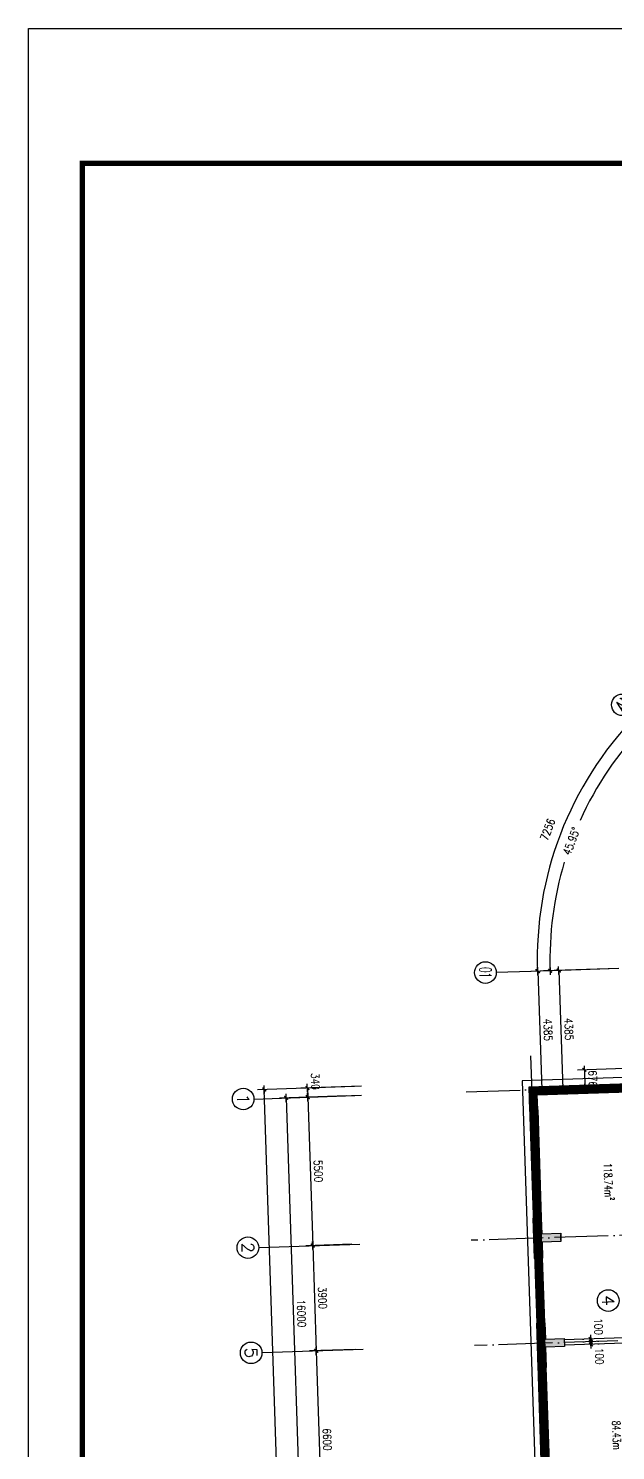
# Model space of a CAD drawing. Extents: x 634182 to 802382, y -1101880 to -864080.
# Drawn here: x 634182 to 655959, y -916773 to -864080 of the extents above; entities that cross this region are included whole.
import ezdxf
from ezdxf.enums import TextEntityAlignment as Align

# ---------------------------------------------------------------- set-up
doc = ezdxf.new("R2010")
doc.units = 0
doc.header["$LTSCALE"] = 1000
doc.header["$MEASUREMENT"] = 0
doc.linetypes.add('DOTE', pattern=[2.42, 2, -0.2, 0.02, -0.2])
doc.layers.get('0').update_dxf_attribs({"linetype": 'CONTINUOUS'})
doc.layers.get('DEFPOINTS').update_dxf_attribs({"linetype": 'CONTINUOUS'})
for name, color, linetype in [('210', 4, 'CONTINUOUS'), ('AXIS', 3, 'CONTINUOUS'), ('AXIS_TEXT', 7, 'CONTINUOUS'), ('DOTE', 1, 'DOTE'), ('MC', 4, 'CONTINUOUS'), ('PUB_DIM', 3, 'CONTINUOUS'), ('PUB_TEXT', 7, 'CONTINUOUS'), ('WALL', 191, 'CONTINUOUS')]:
    doc.layers.add(name, color=color, linetype=linetype)
doc.styles.add('COMPLEX', font='COMPLEX')
doc.styles.add('DIM_FONT', font='simplex.shx', dxfattribs={"width": 0.8})
doc.styles.add('Z', font='romans', dxfattribs={"width": 0.8, "bigfont": 'z'})
doc.dimstyles.new('DIMN', dxfattribs={"dimtxt": 300, "dimasz": 1, "dimexe": 250, "dimexo": 300, "dimgap": 150, "dimtad": 1, "dimdec": 0, "dimzin": 0, "dimdsep": 46, "dimtxsty": 'DIM_FONT', "dimblk": '_DIMX', "dimblk1": '_DIMX', "dimblk2": '_DIMX', "dimcen": 2.5, "dimclrt": 7, "dimadec": 0, "dimazin": 0, "dimtfac": 1, "dimtdec": 0, "dimtix": 1, "dimtmove": 2, "dimatfit": 3, "dimldrblk": '_DIMX', "dimfxl": 0, "dimtolj": 1, "dimtzin": 0, "dimarcsym": 0})
doc.dimstyles.new('NORMAL', dxfattribs={"dimtxt": 300, "dimasz": 1, "dimexe": 250, "dimexo": 300, "dimgap": 150, "dimtad": 1, "dimdec": 0, "dimzin": 0, "dimdsep": 46, "dimtxsty": 'DIM_FONT', "dimblk": '_DIMX', "dimblk1": '_DIMX', "dimblk2": '_DIMX', "dimcen": 2.5, "dimclrt": 7, "dimadec": 0, "dimazin": 0, "dimtfac": 1, "dimtdec": 0, "dimtix": 1, "dimtmove": 2, "dimatfit": 3, "dimldrblk": '_DIMX', "dimfxl": 0, "dimtolj": 1, "dimtzin": 0, "dimarcsym": 0})

# ---------------------------------------------------------------- blocks, each defined once
blk = doc.blocks.new('_DIMX')
blk.add_line((-150, 0), (150, 0))
at = {"const_width": 50}
blk.add_lwpolyline([(-70, -70), (70, 70)], dxfattribs=at)
blk = doc.blocks.new('*D914')
at = {"color": 0, "linetype": 'ByBlock'}
for p, q in [((646280, -903283), (642682, -903402)), ((644527, -951506), (642931, -903395)), ((647876, -951396), (644278, -951516))]:
    blk.add_line(p, q, dxfattribs=at)
at = {"layer": 'DEFPOINTS', "color": 0, "linetype": 'ByBlock'}
for p in [(642931, -903394), (646580, -903273), (648176, -951386)]:
    blk.add_point(p, dxfattribs=at)
at = {"color": 0, "linetype": 'ByBlock'}
for p, rotation in [((642931, -903394), 91.90000000000002), ((644527, -951507), 271.9)]:
    blk.add_blockref('_DIMX', p, dxfattribs=dict(at, rotation=rotation))
at = {"color": 7, "linetype": 'ByBlock', "insert": (644029, -927441), "char_height": 300, "attachment_point": 5, "rotation": 271.9, "style": 'DIM_FONT'}
blk.add_mtext('\\A1;48140', dxfattribs=at)
blk = doc.blocks.new('_AXISO')
blk.add_circle((0, 0), 0.5)
at = {"layer": 'AXIS_TEXT', "style": 'COMPLEX', "width": 1.041667}
blk.add_attdef('A', text='', height=0.56, dxfattribs=at).set_placement((-0.25, -0.28), (0.25, -0.28), align=Align.FIT)
blk = doc.blocks.new('*D921')
at = {"color": 0, "linetype": 'ByBlock'}
for p, q in [((658526, -891357), (656852, -889738)), ((656078, -898910), (653281, -899003))]:
    blk.add_line(p, q, dxfattribs=at)
for start, end in [(135.9546, 155.5651), (163.1983, 181.8954)]:
    blk.add_arc((665993, -898581), 12469, start, end, dxfattribs=at)
at = {"layer": 'DEFPOINTS', "color": 0, "linetype": 'ByBlock'}
for p in [(658741, -891566), (655059, -892587), (656378, -898900), (665993, -898581), (665993, -898581)]:
    blk.add_point(p, dxfattribs=at)
at = {"color": 0, "linetype": 'ByBlock'}
for p, rotation in [((657031, -889912), 45.95229745174505), ((653531, -898995), 271.8977025477868)]:
    blk.add_blockref('_DIMX', p, dxfattribs=dict(at, rotation=rotation))
at = {"color": 7, "linetype": 'ByBlock', "insert": (654323, -894190), "char_height": 300, "attachment_point": 5, "rotation": 69.3817, "style": 'DIM_FONT'}
blk.add_mtext('\\A1;45.95°', dxfattribs=at)
blk = doc.blocks.new('*D925')
at = {"color": 0, "linetype": 'ByBlock'}
for p, q in [((657022, -902591), (654550, -902673)), ((654800, -902664), (654800, -902663)), ((654800, -902665), (654823, -903340)), ((657044, -903267), (654573, -903349)), ((654823, -903341), (654823, -903342))]:
    blk.add_line(p, q, dxfattribs=at)
at = {"layer": 'DEFPOINTS', "color": 0, "linetype": 'ByBlock'}
for p in [(657322, -902581), (654823, -903340), (657344, -903257)]:
    blk.add_point(p, dxfattribs=at)
at = {"color": 0, "linetype": 'ByBlock'}
for p, rotation in [((654800, -902665), 271.9030555598345), ((654823, -903340), 91.90305555983448)]:
    blk.add_blockref('_DIMX', p, dxfattribs=dict(at, rotation=rotation))
at = {"color": 7, "linetype": 'ByBlock', "insert": (655111, -902993), "char_height": 300, "attachment_point": 5, "rotation": 271.9031, "style": 'DIM_FONT'}
blk.add_mtext('\\A1;676', dxfattribs=at)
blk = doc.blocks.new('*D978')
at = {"color": 0, "linetype": 'ByBlock'}
for p, q in [((655041, -912737), (655041, -912736)), ((655041, -912738), (655044, -912838)), ((655041, -912738), (655044, -912838)), ((655044, -912839), (655044, -912840)), ((655340, -912728), (655290, -912729)), ((655344, -912828), (655294, -912829))]:
    blk.add_line(p, q, dxfattribs=at)
at = {"layer": 'DEFPOINTS', "color": 0, "linetype": 'ByBlock'}
for p in [(655041, -912738), (655044, -912838), (655044, -912838)]:
    blk.add_point(p, dxfattribs=at)
at = {"color": 0, "linetype": 'ByBlock'}
for p, rotation in [((655041, -912738), 271.9), ((655044, -912838), 91.90000000000002)]:
    blk.add_blockref('_DIMX', p, dxfattribs=dict(at, rotation=rotation))
at = {"color": 7, "linetype": 'ByBlock', "insert": (655359, -913277), "char_height": 300, "attachment_point": 5, "rotation": 271.9, "style": 'DIM_FONT'}
blk.add_mtext('\\A1;100', dxfattribs=at)
blk = doc.blocks.new('*D979')
at = {"color": 0, "linetype": 'ByBlock'}
for p, q in [((655037, -912637), (655037, -912636)), ((655037, -912638), (655041, -912738)), ((655037, -912638), (655041, -912738)), ((654737, -912648), (654787, -912646)), ((654741, -912747), (654791, -912746)), ((655041, -912739), (655041, -912740))]:
    blk.add_line(p, q, dxfattribs=at)
at = {"layer": 'DEFPOINTS', "color": 0, "linetype": 'ByBlock'}
for p in [(655037, -912638), (655041, -912738), (655041, -912738)]:
    blk.add_point(p, dxfattribs=at)
at = {"color": 0, "linetype": 'ByBlock'}
for p, rotation in [((655037, -912638), 271.8999999999806), ((655041, -912738), 91.89999999998061)]:
    blk.add_blockref('_DIMX', p, dxfattribs=dict(at, rotation=rotation))
at = {"color": 7, "linetype": 'ByBlock', "insert": (655322, -912178), "char_height": 300, "attachment_point": 5, "rotation": 271.9, "style": 'DIM_FONT'}
blk.add_mtext('\\A1;100', dxfattribs=at)

msp = doc.modelspace()

# ---------------------------------------------------------------- hatches: boundary and pattern name
at = {"layer": '210'}
for points in [[(653253.653, -909645.061), (653233.763, -909045.39), (653933.375, -909022.182), (653923.429, -908722.347), (653223.814, -908745.555), (653203.921, -908145.885), (652904.092, -908155.867), (652953.82, -909655.049)], [(653363.065, -912943.248), (654062.681, -912920.038), (654052.734, -912620.203), (653353.119, -912643.411), (653333.226, -912043.741), (653032.974, -912053.743), (653088.097, -913702.781), (653387.932, -913692.834)]]:
    msp.add_hatch(color=256, dxfattribs=at).paths.add_polyline_path(points)

# ---------------------------------------------------------------- linework, layer by layer
at = {"ltscale": 1500}
msp.add_lwpolyline([(634181.846, -864080.129), (802381.846, -864080.129), (802381.846, -1101880.129), (634181.846, -1101880.129)], close=True, dxfattribs=at)
at = {"ltscale": 1500, "const_width": 200}
msp.add_lwpolyline([(636181.846, -869080.129), (636181.846, -1099880.129), (800381.846, -1099880.129), (800381.846, -869080.129)], close=True, dxfattribs=at)
at = {"layer": '210'}
msp.add_line((653931.7, -908972.252), (653925.069, -908772.362), dxfattribs=at)
at = {"layer": 'AXIS'}
for p, q in [((642542.854, -903747.18), (646291.196, -903622.835)), ((642725.207, -909244.156), (646473.549, -909119.811)), ((642854.513, -913142.012), (646602.855, -913017.667))]:
    msp.add_line(p, q, dxfattribs=at)
at = {"layer": 'DOTE'}
for p, q in [((652804.785, -902148.898), (653894.159, -934987.671)), ((650418.708, -903485.685), (668537.709, -902884.616)), ((660524.755, -908653.458), (650601.062, -908982.661)), ((658455.268, -912624.256), (650730.367, -912880.517))]:
    msp.add_line(p, q, dxfattribs=at)
at = {"layer": 'MC', "linetype": 'Continuous', "const_width": 300}
msp.add_lwpolyline([(666840.4, -902990.949), (653048.089, -903448.487), (652898.172, -903453.46), (652921.377, -904152.986)], dxfattribs=at)
at = {"layer": 'PUB_DIM', "linetype": 'Continuous'}
msp.add_line((652827.886, -899018.726), (651531.647, -899061.727), dxfattribs=at)
at = {"layer": 'WALL'}
for p, q in [((656992.812, -902927.437), (652495.438, -903076.63)), ((652495.438, -903076.63), (654084.893, -950990.147)), ((652743.29, -903308.535), (652776.448, -904308.081)), ((652743.29, -903308.54), (653033.398, -912053.729)), ((653071.295, -904148.013), (653203.947, -908146.686)), ((653333.5, -912044.54), (653253.924, -909645.86)), ((653246.817, -918500.197), (653032.974, -912053.743)), ((657022.767, -912571.77), (654054.394, -912670.241)), ((657029.398, -912771.66), (654061.025, -912870.131)), ((653547.334, -918490.238), (653388.208, -913693.626))]:
    msp.add_line(p, q, dxfattribs=at)
msp.add_lwpolyline([(657240.648, -903159.265), (652743.278, -903308.427), (652771.46, -904157.96), (653071.295, -904148.013), (653053.059, -903598.316), (660249.003, -903359.626), (660272.21, -904059.217), (660572.045, -904049.27), (660548.837, -903349.655), (668244.6, -903094.36), (668267.809, -903793.975), (668567.644, -903784.029), (668534.383, -902784.692), (657240.648, -903159.265)], dxfattribs=at)
at = {"layer": 'WALL', "linetype": 'Continuous', "const_width": 300}
msp.add_lwpolyline([(652921.377, -904152.986), (654449.83, -950227.611)], dxfattribs=at)
at = {"layer": 'WALL'}
for points in [[(653923.455, -908723.147), (653933.402, -909022.982), (653233.79, -909046.191), (653253.68, -909645.861), (652953.846, -909655.849), (652904.119, -908156.667), (653203.947, -908146.686), (653223.84, -908746.356)], [(654052.761, -912621.003), (654062.707, -912920.838), (653363.092, -912944.048), (653387.958, -913693.634), (653088.123, -913703.581), (653033.001, -912054.544), (653333.252, -912044.541), (653353.145, -912644.212)]]:
    msp.add_lwpolyline(points, close=True, dxfattribs=at)

# ---------------------------------------------------------------- block references
at = {"layer": 'AXIS'}
ref = msp.add_blockref('_AXISO', (656206.85, -889141.475), dxfattribs=dict(at, xscale=800, yscale=800, zscale=800, rotation=45.99999999999997))
ref.add_attrib('A', "A'", dxfattribs={"layer": 'AXIS_TEXT', "height": 448, "rotation": 46, "style": 'COMPLEX', "width": 0.815217}).set_placement((656229.051, -889440.946), (656506.914, -889153.21), align=Align.FIT)
ref = msp.add_blockref('_AXISO', (651131.647, -899061.727), dxfattribs=dict(at, xscale=800, yscale=800, zscale=800, rotation=270.0000000000015))
ref.add_attrib('A', '01', dxfattribs={"layer": 'AXIS_TEXT', "height": 448, "rotation": 270, "style": 'COMPLEX', "width": 0.646552}).set_placement((650907.647, -898861.727), (650907.647, -899261.727), align=Align.FIT)
ref = msp.add_blockref('_AXISO', (642147.906, -903748.685), dxfattribs=dict(at, xscale=800, yscale=800, zscale=800, rotation=271.9))
ref.add_attrib('A', '1', dxfattribs={"layer": 'AXIS_TEXT', "height": 448, "rotation": 271.9, "style": 'COMPLEX', "width": 2.083333}).set_placement((641917.398, -903556.222), (641930.661, -903956.002), align=Align.FIT)
ref = msp.add_blockref('_AXISO', (642321.45, -909254.463), dxfattribs=dict(at, xscale=800, yscale=800, zscale=800, rotation=271.9))
ref.add_attrib('A', '2', dxfattribs={"layer": 'AXIS_TEXT', "height": 448, "rotation": 271.9, "style": 'COMPLEX', "width": 1.339286}).set_placement((642090.942, -909061.999), (642104.205, -909461.779), align=Align.FIT)
ref = msp.add_blockref('_AXISO', (655685.701, -911215.307), dxfattribs=dict(at, xscale=800, yscale=800, zscale=800, rotation=271.9))
ref.add_attrib('A', '4', dxfattribs={"layer": 'AXIS_TEXT', "height": 448, "rotation": 271.9, "style": 'COMPLEX', "width": 1.171875}).set_placement((655455.193, -911022.843), (655468.455, -911422.623), align=Align.FIT)
ref = msp.add_blockref('_AXISO', (642441.946, -913152.319), dxfattribs=dict(at, xscale=800, yscale=800, zscale=800, rotation=271.9))
ref.add_attrib('A', '5', dxfattribs={"layer": 'AXIS_TEXT', "height": 448, "rotation": 271.9, "style": 'COMPLEX', "width": 1.339286}).set_placement((642211.438, -912959.855), (642224.7, -913359.635), align=Align.FIT)

# ---------------------------------------------------------------- texts
at = {"layer": 'PUB_TEXT', "style": 'Z', "width": 0.7}
for s, height, p in [('118.74m', 300, (655706.803, -907382.791)), ('2', 150, (655842.529, -907498.993)), ('84.43m', 300, (656017.415, -916746.072))]:
    msp.add_text(s, height=height, rotation=271.9, dxfattribs=at).set_placement(p, align=Align.MIDDLE_RIGHT)

# ---------------------------------------------------------------- dimensions: what is measured, and where the dimension line sits
at = {"layer": 'AXIS'}
msp.add_angular_dim_3p(base=(654639.125, -892361.317), center=(665976.804, -898564.958), p1=(657969.449, -890825.789), p2=(654846.799, -898951.687), location=(653441.169, -893762.884), text='7256', dimstyle='DIMN', override={"dimdec": 2, "dimadec": 2, "dimtdec": 2}, dxfattribs=at).render()
dim = msp.add_angular_dim_2l(base=(655059.434, -892586.892), line1=((665993.45, -898581.362), (656377.53, -898900.355)), line2=((665993.45, -898581.362), (658741.431, -891565.927)), dimstyle='NORMAL', override={"dimdec": 2, "dimadec": 2, "dimtdec": 2}, dxfattribs=at)
dim.commit()
dim.dimension.update_dxf_attribs({"geometry": '*D921', "text_midpoint": (654322.736, -894190.372), "dimtype": 130})
dim = msp.add_linear_dim(base=(642931.363, -903394.17), p1=(648175.842, -951386.399), p2=(646579.761, -903273.141), angle=271.9, dimstyle='DIMN', dxfattribs=at)
dim.commit()
dim.dimension.update_dxf_attribs({"geometry": '*D914', "text_midpoint": (644029.239, -927440.853)})
for p2, distance in [((646821.679, -919614.038), -2550.404), ((646473.549, -909119.811), -1750.404)]:
    msp.add_aligned_dim(p1=(646291.196, -903622.835), p2=p2, distance=distance, dimstyle='DIMN', dxfattribs=at).render()
for base, p1, p2 in [((644853.413, -913075.702), (646473.549, -909119.811), (646602.855, -913017.667)), ((645072.237, -919672.073), (646602.855, -913017.667), (646821.679, -919614.038))]:
    msp.add_linear_dim(base=base, p1=p1, p2=p2, angle=271.9, dimstyle='DIMN', dxfattribs=at).render()
at = {"layer": 'PUB_DIM', "linetype": 'Continuous'}
for base, p1, p2, location in [((653223.354, -903392.759), (655599.183, -898926.645), (655744.759, -903309.002), (653450.169, -901184.624)), ((653997.454, -903366.496), (656373.283, -898900.382), (656518.859, -903282.739), (654224.268, -901158.361))]:
    msp.add_linear_dim(base=base, p1=p1, p2=p2, angle=271.9025852, location=location, dimstyle='DIMN', dxfattribs=at).render()
dim = msp.add_aligned_dim(p1=(657321.501, -902581.362), p2=(657343.935, -903256.544), distance=-2522.826, dimstyle='DIMN', dxfattribs=at)
dim.commit()
dim.dimension.update_dxf_attribs({"geometry": '*D925', "text_midpoint": (655111.118, -902992.769)})
at = {"layer": 'PUB_DIM'}
msp.add_linear_dim(base=(644541.752, -903680.786), p1=(646829.218, -903264.824), p2=(646840.487, -903604.529), angle=271.9, location=(644822.486, -903095.069), dimstyle='DIMN', dxfattribs=at).render()
at = {"layer": 'PUB_DIM', "linetype": 'Continuous'}
for base, p1, p2, picture, middle, dimtype in [((655040.588, -912737.532), (655037.274, -912637.635), (655040.588, -912737.532), '*D979', (655322.189, -912177.912), 129), ((655043.905, -912837.526), (655040.588, -912737.532), (655043.905, -912837.526), '*D978', (655358.659, -913277.307), 128)]:
    dim = msp.add_linear_dim(base=base, p1=p1, p2=p2, angle=271.9, dimstyle='DIMN', dxfattribs=at)
    dim.commit()
    dim.dimension.update_dxf_attribs({"geometry": picture, "text_midpoint": middle, "dimtype": dimtype})

doc.saveas('drawing.dxf')
